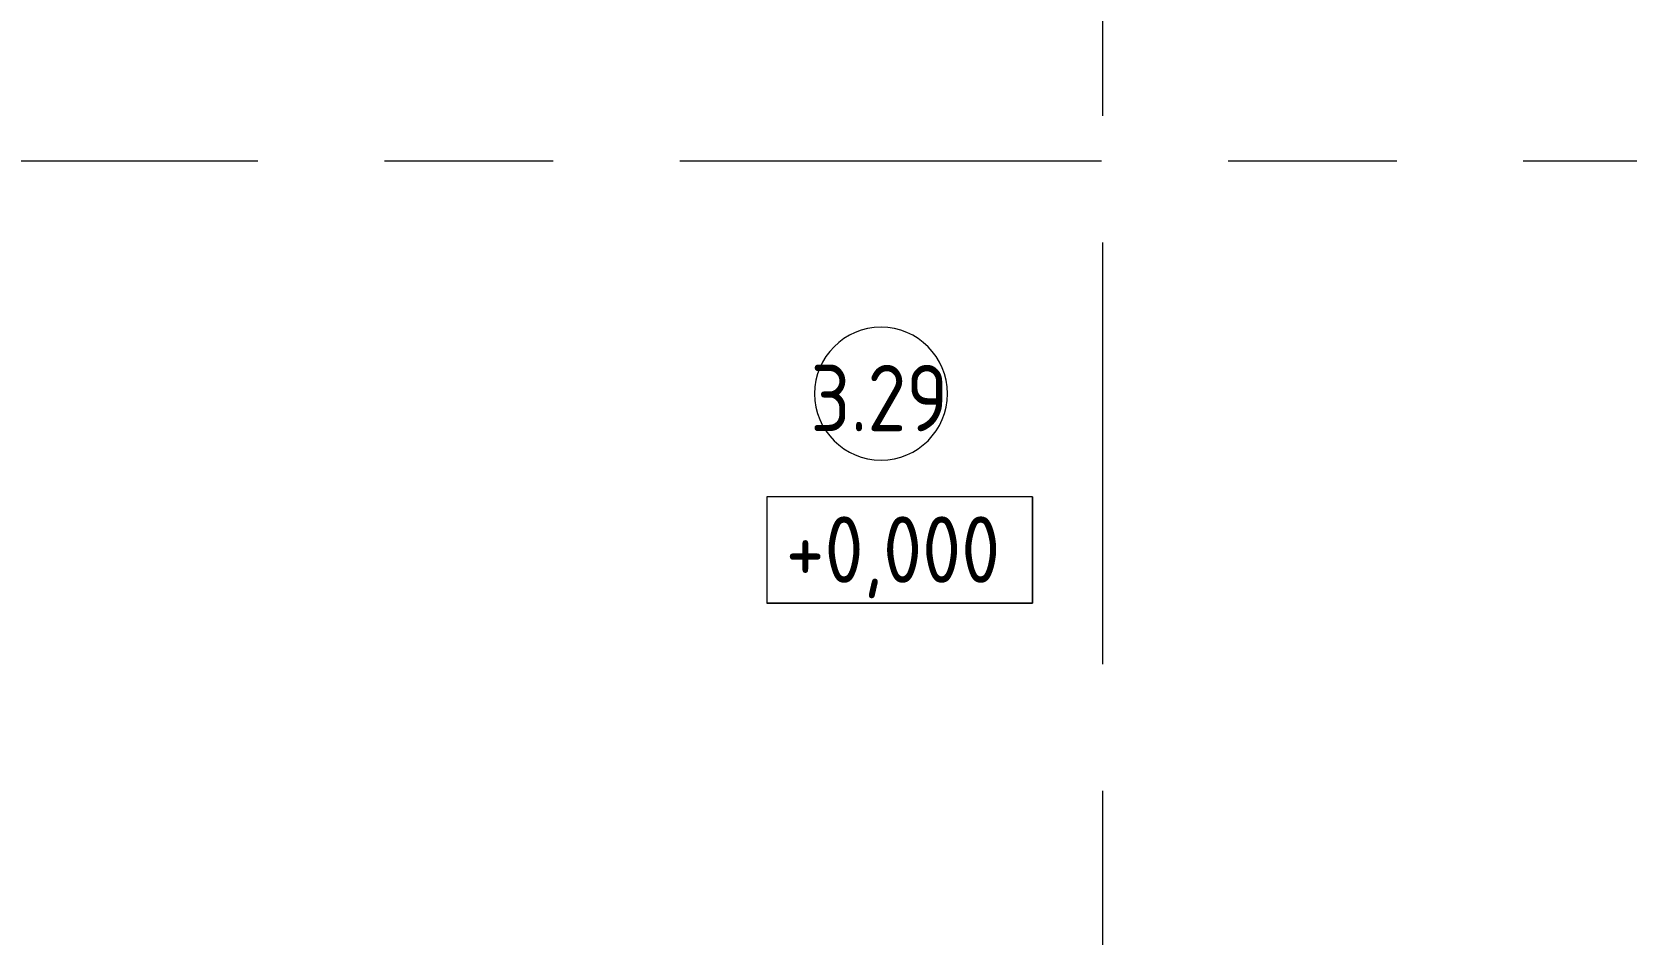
# Model space of a CAD drawing. Header units: millimetres. Extents: x 2623 to 210903, y -8553 to 29000.
# Drawn here: x 48226 to 54226, y 689 to 4085 of the extents above; entities that cross this region are included whole.
import ezdxf

# ---------------------------------------------------------------- set-up
doc = ezdxf.new("R2010")
doc.units = ezdxf.units.MM
doc.linetypes.add('Осевая', pattern=[3175, 635, -476.25, 1587.5, -476.25])
for name, color, linetype, lineweight in [('A-AREA-IDEN', 7, 'Continuous', 9), ('G-ANNO-DIMS', 7, 'Continuous', 9), ('Оси-2', 7, 'Осевая', 9)]:
    doc.layers.add(name, color=color, linetype=linetype, lineweight=lineweight)
doc.styles.add('GOST Common_5', font='GOST_Common.ttf', dxfattribs={"width": 0.9, "height": 250})

# ---------------------------------------------------------------- blocks, each defined once
blk = doc.blocks.new('Марка_Помещения - Номер-25198446-План монтажа стен и перегородок 3 этажа в осях 23-33')
at = {"layer": 'A-AREA-IDEN'}
for start, end in [(360, 180), (180, 360)]:
    blk.add_arc((0, 0), 2.5, start, end, dxfattribs=at)
blk = doc.blocks.new('Высотные отметки - 10х4_h_-17668695-План монтажа стен и перегородок 3 этажа в осях 23-33')
at = {"layer": 'G-ANNO-DIMS'}
for p, q in [((-5, 4), (-5, 0)), ((5, 4), (-5, 4)), ((5, 4), (-5, 4)), ((-5, 4), (-5, 0)), ((5, 4), (5, 0)), ((5, 0), (5, 4)), ((5, 0), (-5, 0)), ((-5, 0), (5, 0))]:
    blk.add_line(p, q, dxfattribs=at)

msp = doc.modelspace()

# ---------------------------------------------------------------- linework, layer by layer
at = {"layer": 'Оси-2'}
for p, q in [((52255.7, 593.7), (52255.7, 18900)), ((20977.5, 3600), (59025.7, 3600))]:
    msp.add_line(p, q, dxfattribs=at)

# ---------------------------------------------------------------- block references
at = {"layer": 'A-AREA-IDEN', "xscale": 99.99999999999993, "yscale": 99.99999999999993, "zscale": 99.99999999999993}
msp.add_blockref('Марка_Помещения - Номер-25198446-План монтажа стен и перегородок 3 этажа в осях 23-33', (51421.5, 2723.2), dxfattribs=at)
at = {"layer": 'G-ANNO-DIMS', "xscale": 99.99999999999993, "yscale": 99.99999999999993, "zscale": 99.99999999999993}
msp.add_blockref('Высотные отметки - 10х4_h_-17668695-План монтажа стен и перегородок 3 этажа в осях 23-33', (51491.3, 1934.9), dxfattribs=at)

# ---------------------------------------------------------------- texts
at = {"layer": 'A-AREA-IDEN', "insert": (51155.8, 2831.8), "char_height": 250, "width": 663.797, "attachment_point": 1, "style": 'GOST Common_5'}
msp.add_mtext('3.29', dxfattribs=at)
at = {"layer": 'G-ANNO-DIMS', "insert": (51062.7, 2261.6), "char_height": 250, "width": 1028.823, "attachment_point": 1, "line_spacing_factor": 1.022761, "style": 'GOST Common_5'}
msp.add_mtext('+0,000', dxfattribs=at)

doc.saveas('drawing.dxf')
